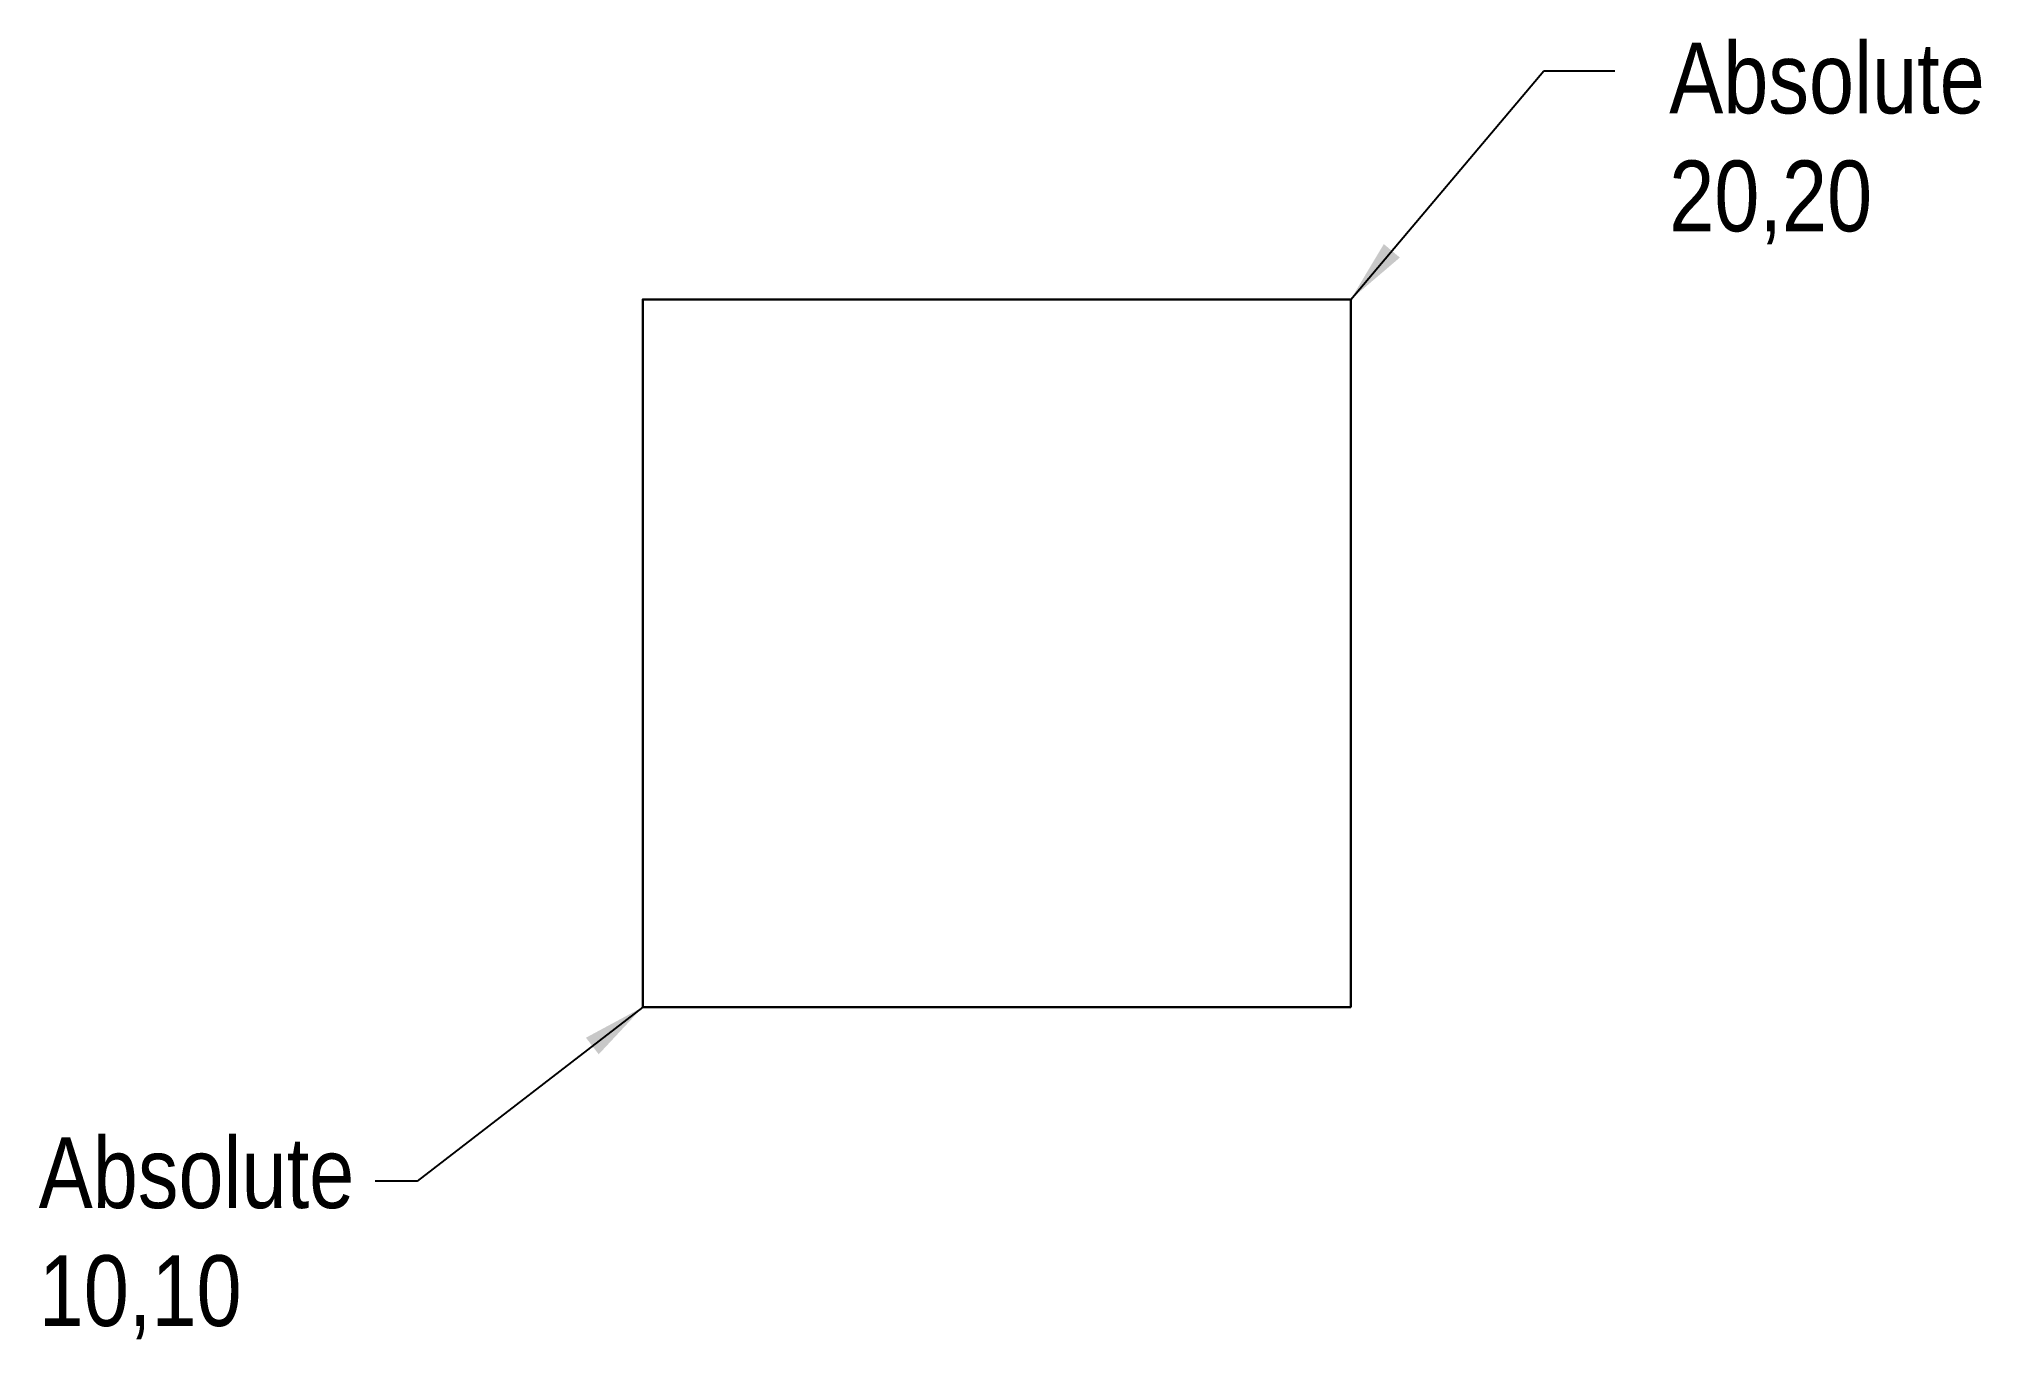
# Model space of a CAD drawing. Header units: inches. Extents: x 1.5 to 28.9, y 5.3 to 23.7.
import ezdxf

# ---------------------------------------------------------------- set-up
doc = ezdxf.new("R2010")
doc.units = ezdxf.units.IN
doc.header["$MEASUREMENT"] = 0
doc.styles.get("Standard").update_dxf_attribs({"font": 'ARIALN.TTF'})
doc.dimstyles.get("Standard").update_dxf_attribs({"dimtxt": 0.18, "dimasz": 0.18, "dimexe": 0.18, "dimexo": 0.0625, "dimgap": 0.09, "dimtad": 0, "dimtih": 1, "dimtoh": 1, "dimdec": 4, "dimzin": 0, "dimdsep": 46, "dimtxsty": 'Standard', "dimcen": 0.09, "dimadec": 0, "dimazin": 0, "dimtfac": 1, "dimtdec": 4, "dimtofl": 0, "dimtmove": 0, "dimatfit": 3, "dimfxl": 1, "dimtolj": 1, "dimtzin": 0, "dimarcsym": 0})

msp = doc.modelspace()

# ---------------------------------------------------------------- linework, layer by layer
at = {"lineweight": 30}
msp.add_lwpolyline([(10, 10), (20, 10), (20, 20), (10, 20)], close=True, dxfattribs=at)

# ---------------------------------------------------------------- texts
at = {"char_height": 1, "width": 5.59991, "attachment_point": 1}
for s, insert in [('Absolute\\P20,20', (24.499, 23.63)), ('Absolute\\P10,10', (1.467, 8.16))]:
    msp.add_mtext(s, dxfattribs=dict(at, insert=insert))

# ---------------------------------------------------------------- leaders
for points, override in [([(20, 20), (22.729, 23.229), (23.731, 23.229)], {"dimscale": 5, "dimgap": 0.09, "dimtad": 0}), ([(10, 10), (6.814, 7.541), (6.221, 7.541)], {"dimscale": 5})]:
    msp.add_leader(points, dimstyle='Standard', override=override)

doc.saveas('drawing.dxf')
